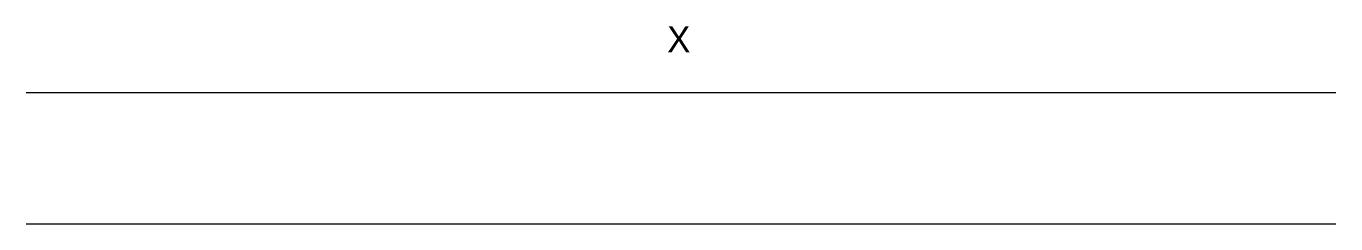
# Model space of a CAD drawing. Extents: x -50 to 50, y -5 to 10.
import ezdxf
from ezdxf.enums import TextEntityAlignment as Align

# ---------------------------------------------------------------- set-up
doc = ezdxf.new("R2010")
doc.units = 0
doc.layers.get('0').update_dxf_attribs({"linetype": 'CONTINUOUS'})

msp = doc.modelspace()

# ---------------------------------------------------------------- linework, layer by layer
at = {"color": 0}
for p, q in [((50, 5), (-50, 5)), ((-50, -5), (50, -5))]:
    msp.add_line(p, q, dxfattribs=at)

# ---------------------------------------------------------------- texts
at = {"color": 0, "flags": 1}
msp.add_attdef('X', text='', height=2, dxfattribs=at).set_placement((-0.17, 8.08), align=Align.CENTER)

doc.saveas('drawing.dxf')
